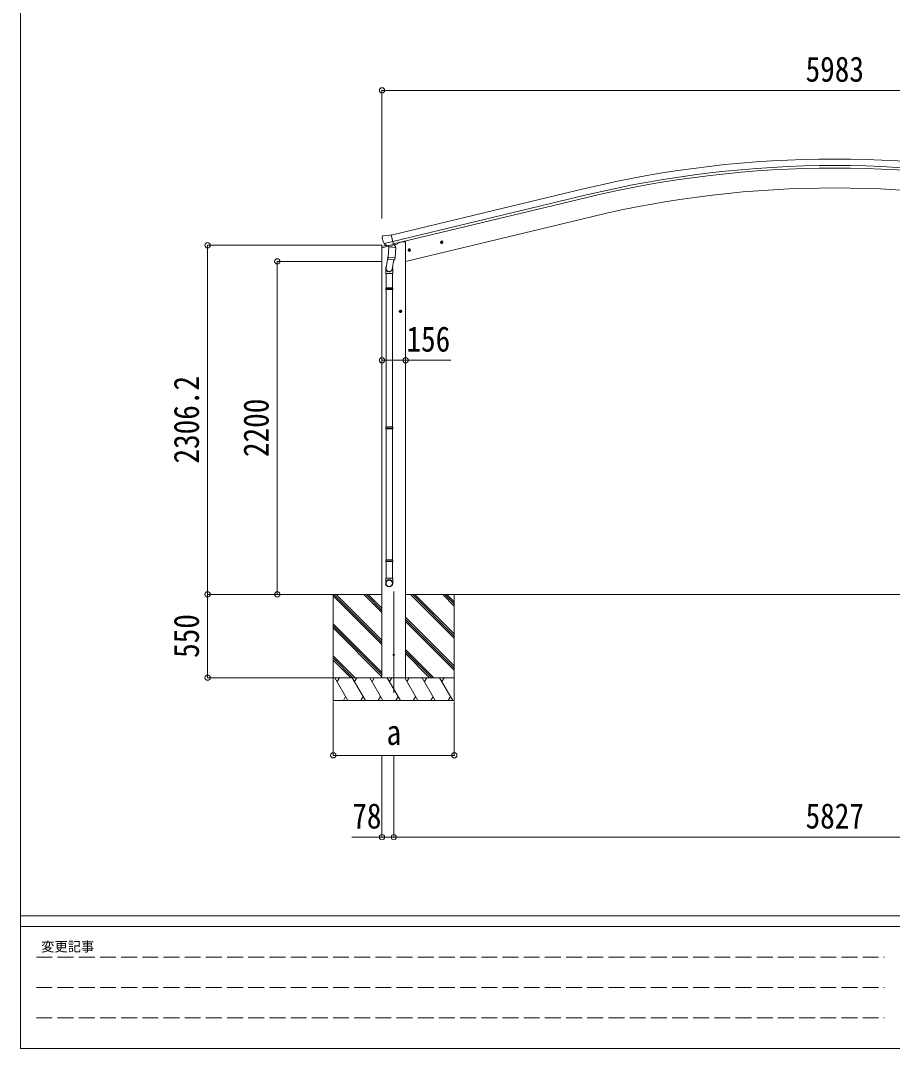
# Model space of a CAD drawing. Units: millimetres at full size, sheet at 1:35. Extents: x -9783 to 9892, y -6828 to 6752.
# Drawn here: x -9783 to -4022, y -6828 to -38 of the extents above; entities that cross this region are included whole.
import ezdxf
from ezdxf.enums import TextEntityAlignment as Align

# ---------------------------------------------------------------- set-up
doc = ezdxf.new("R2010")
doc.units = ezdxf.units.MM
doc.header["$LTSCALE"] = 35
doc.header["$PDMODE"] = 32
doc.header["$PDSIZE"] = 35
doc.linetypes.add('DASHED3', pattern=[4, 3, -1])
for name, color, linetype, lineweight in [('0-0_0', 7, 'Continuous', 9), ('0-1_本体', 4, 'Continuous', 9), ('0-2_部品', 7, 'Continuous', 9), ('0-8_PARTS2', 2, 'Continuous', 9), ('0-A_寸法', 6, 'Continuous', 9), ('F-0_240', 7, 'Continuous', 9)]:
    doc.layers.add(name, color=color, linetype=linetype, lineweight=lineweight)
doc.styles.add('ＭＳ ゴシック', font='')
doc.styles.get('ＭＳ ゴシック').set_extended_font_data('MS Gothic')

msp = doc.modelspace()

# ---------------------------------------------------------------- linework, layer by layer
at = {"layer": '0-0_0'}
for p, q in [((-7394.78, -3828.89), (-8036.28, -3828.89)), ((-7716.78, -3828.88), (-7716.78, -4528.88)), ((-7394.78, -4160.39), (-7716.78, -3838.39)), ((-7394.78, -4146.25), (-7712.14, -3828.89)), ((-7394.78, -4132.1), (-7698, -3828.89)), ((-7394.78, -3948.26), (-7514.16, -3828.88)), ((-7394.78, -3934.11), (-7500.02, -3828.88)), ((-7394.78, -3919.97), (-7485.88, -3828.88)), ((-7238.73, -3828.89), (-1567.85, -3828.89)), ((-6916.78, -4117.89), (-7205.8, -3828.88)), ((-6916.78, -4103.75), (-7191.65, -3828.88)), ((-6916.78, -4089.6), (-7177.51, -3828.88)), ((-6916.78, -3905.76), (-6993.66, -3828.88)), ((-6916.78, -3891.62), (-6979.52, -3828.88)), ((-6916.78, -3877.47), (-6965.38, -3828.88)), ((-6916.78, -3828.88), (-6916.78, -4528.88)), ((-6916.78, -4301.73), (-7238.78, -3979.74)), ((-6916.78, -4315.88), (-7238.78, -3993.88)), ((-7394.78, -4344.23), (-7716.78, -4022.24)), ((-7394.78, -4358.38), (-7716.78, -4036.38)), ((-7394.78, -4372.52), (-7716.78, -4050.52)), ((-6916.78, -4330.02), (-7238.78, -4008.02)), ((-7051.77, -4378.88), (-7238.78, -4191.87)), ((-7065.92, -4378.88), (-7238.78, -4206.01)), ((-7572.27, -4378.88), (-7716.78, -4234.37)), ((-7586.42, -4378.88), (-7716.78, -4248.51)), ((-7600.56, -4378.88), (-7716.78, -4262.65)), ((-7080.06, -4378.88), (-7238.78, -4220.15)), ((-7716.78, -4378.88), (-6916.78, -4378.88)), ((-7619.89, -4528.88), (-7706.49, -4378.88)), ((-7676.49, -4378.88), (-7691.49, -4404.86)), ((-7504.42, -4528.88), (-7591.02, -4378.88)), ((-7561.02, -4378.88), (-7576.02, -4404.86)), ((-7388.95, -4528.88), (-7475.55, -4378.88)), ((-7460.55, -4404.86), (-7445.55, -4378.88)), ((-7394.53, -4378.89), (-7239.03, -4378.89)), ((-7273.48, -4528.88), (-7360.08, -4378.88)), ((-7345.08, -4404.86), (-7330.08, -4378.88)), ((-7158.01, -4528.88), (-7244.61, -4378.88)), ((-7229.61, -4404.86), (-7214.61, -4378.88)), ((-7042.54, -4528.88), (-7129.14, -4378.88)), ((-7114.14, -4404.86), (-7099.14, -4378.88)), ((-6927.07, -4528.88), (-7013.67, -4378.88)), ((-6998.67, -4404.86), (-6983.67, -4378.88)), ((-6916.78, -4528.88), (-7716.78, -4528.88)), ((-7634.89, -4502.9), (-7649.89, -4528.88)), ((-7519.42, -4502.9), (-7534.42, -4528.88)), ((-7403.95, -4502.9), (-7418.95, -4528.88)), ((-7288.48, -4502.9), (-7303.48, -4528.88)), ((-7173.01, -4502.9), (-7188.01, -4528.88)), ((-7057.54, -4502.9), (-7072.54, -4528.88)), ((-6942.07, -4502.9), (-6957.07, -4528.88))]:
    msp.add_line(p, q, dxfattribs=at)
at = {"layer": '0-1_本体'}
for p, q in [((-7333.6, -1455.15), (-6054.45, -1148.07)), ((-6044.37, -1190.04), (-7323.52, -1497.13)), ((-7319.59, -1513.49), (-6040.44, -1206.41)), ((-7239.03, -1628.88), (-6009.86, -1333.79)), ((-7394.78, -4378.88), (-7394.78, -1538.7)), ((-7366.21, -1522.36), (-7366.21, -1522.87)), ((-7258.78, -1499.5), (-7292.29, -1507.54)), ((-7238.78, -1499.5), (-7258.78, -1499.5)), ((-7238.78, -4378.88), (-7238.78, -1499.5))]:
    msp.add_line(p, q, dxfattribs=at)
for radius in [7073, 7029.83, 7013, 6882]:
    msp.add_arc((-4403.29, -8025.64), radius, 76.5, 103.5, dxfattribs=at)
at = {"layer": '0-2_部品'}
for p, q in [((-7394.53, -1471.08), (-7394.25, -1472.22)), ((-7390.31, -1462.5), (-7394.16, -1468.79)), ((-7387.21, -1460.25), (-7374.03, -1457.09)), ((-7359.47, -1459.76), (-7372.73, -1457.06)), ((-7359.47, -1459.76), (-7333.54, -1453.54)), ((-6997.79, -1512.46), (-7002.46, -1493.02)), ((-7396.64, -1539.21), (-7353.83, -1528.94)), ((-7396.64, -1532.32), (-7396.64, -1539.21)), ((-7368.14, -1523.11), (-7394.34, -1529.41)), ((-7380.47, -1511.38), (-7322.96, -1497.58)), ((-7363.62, -1526.29), (-7380, -1511.8)), ((-7360.91, -1526.86), (-7353.39, -1525.05)), ((-7360.07, -1526.75), (-7358.54, -1526.39)), ((-7358.54, -1526.39), (-7321.84, -1517.57)), ((-7356.71, -1526.61), (-7356.76, -1527.35)), ((-7356, -1528.39), (-7330.19, -1534.83)), ((-7349.08, -1533.74), (-7353.76, -1600.58)), ((-7303.4, -1536.94), (-7349.08, -1533.74)), ((-7347.31, -1530.56), (-7347.54, -1533.85)), ((-7327.79, -1519.4), (-7328.81, -1534.01)), ((-7321.84, -1517.57), (-7320.31, -1517.21)), ((-7318.76, -1515.1), (-7317.81, -1515.17)), ((-7317.81, -1515.17), (-7304.5, -1530.49)), ((-7314.13, -1519.4), (-7295.92, -1515.03)), ((-7308.07, -1603.77), (-7303.4, -1536.94)), ((-7304.5, -1530.49), (-7304.94, -1536.83)), ((-7292.09, -1507.02), (-7292.09, -1510.17)), ((-7204.32, -1551.76), (-7223.77, -1556.43)), ((-7221.35, -1555.85), (-7219.21, -1548.65)), ((-7216.18, -1561.3), (-7221.35, -1555.85)), ((-7219.21, -1548.65), (-7211.92, -1546.9)), ((-7211.71, -1563.82), (-7216.38, -1544.38)), ((-7211.92, -1546.9), (-7206.75, -1552.35)), ((-6990.4, -1500.41), (-7009.85, -1505.08)), ((-7007.42, -1504.49), (-7005.29, -1497.3)), ((-7002.26, -1509.94), (-7007.42, -1504.49)), ((-7005.29, -1497.3), (-6997.99, -1495.54)), ((-6997.99, -1495.54), (-6992.83, -1500.99)), ((-7352.03, -1575.81), (-7367.94, -1671.98)), ((-7354.62, -1613.05), (-7353.75, -1600.58)), ((-7354.22, -1614.4), (-7354.22, -1614.4)), ((-7308.07, -1603.77), (-7353.76, -1600.58)), ((-7352.77, -1615.18), (-7311.08, -1618.1)), ((-7316.51, -1617.72), (-7327.24, -1681.31)), ((-7308.08, -1603.77), (-7308.97, -1616.47)), ((-7370.09, -1709.14), (-7370.09, -1674.79)), ((-7324.09, -1674.49), (-7324.09, -1709.14)), ((-7324.09, -1709.14), (-7370.09, -1709.14)), ((-7368.09, -1709.14), (-7368.09, -1803.14)), ((-7326.09, -1709.14), (-7326.09, -1803.14)), ((-7370.09, -1805.14), (-7369.09, -1803.14)), ((-7324.09, -1805.14), (-7370.09, -1805.14)), ((-7324.09, -1813.14), (-7370.09, -1813.14)), ((-7325.09, -1803.14), (-7369.09, -1803.14)), ((-7325.09, -1815.14), (-7369.09, -1815.14)), ((-7368.09, -1815.14), (-7368.09, -2722.89)), ((-7326.09, -1815.14), (-7326.09, -2722.89)), ((-7324.09, -1805.14), (-7325.09, -1803.14)), ((-7324.09, -1813.14), (-7325.09, -1815.14)), ((-7324.09, -1805.14), (-7324.09, -1813.14)), ((-7262.58, -1959.01), (-7282.58, -1959.01)), ((-7280.09, -1959.01), (-7276.33, -1952.51)), ((-7276.33, -1965.51), (-7280.09, -1959.01)), ((-7276.33, -1952.51), (-7268.83, -1952.51)), ((-7272.58, -1969.01), (-7272.58, -1949.01)), ((-7268.83, -1952.51), (-7265.08, -1959.01)), ((-7370.09, -2724.89), (-7369.09, -2722.89)), ((-7324.09, -2724.89), (-7370.09, -2724.89)), ((-7324.09, -2732.89), (-7370.09, -2732.89)), ((-7325.09, -2722.89), (-7369.09, -2722.89)), ((-7325.09, -2734.89), (-7369.09, -2734.89)), ((-7368.09, -2734.89), (-7368.09, -3599.52)), ((-7326.09, -2734.89), (-7326.09, -3599.52)), ((-7324.09, -2724.89), (-7325.09, -2722.89)), ((-7324.09, -2732.89), (-7325.09, -2734.89)), ((-7324.09, -2724.89), (-7324.09, -2732.89)), ((-7370.09, -3601.52), (-7369.09, -3599.52)), ((-7324.09, -3601.52), (-7370.09, -3601.52)), ((-7324.09, -3609.52), (-7370.09, -3609.52)), ((-7325.09, -3599.52), (-7369.09, -3599.52)), ((-7325.09, -3611.52), (-7369.09, -3611.52)), ((-7368.09, -3611.52), (-7368.09, -3721.52)), ((-7326.09, -3611.52), (-7326.09, -3721.52)), ((-7324.09, -3601.52), (-7325.09, -3599.52)), ((-7324.09, -3609.52), (-7325.09, -3611.52)), ((-7324.09, -3601.52), (-7324.09, -3609.52)), ((-7370.09, -3755.66), (-7370.09, -3721.52)), ((-7324.09, -3721.52), (-7370.09, -3721.52)), ((-7324.09, -3755.66), (-7324.09, -3721.52))]:
    msp.add_line(p, q, dxfattribs=at)
for points in [[(-7328.11, -1518.99), (-7318.39, -1516.65), (-7333.54, -1453.54)], [(-7380.74, -1510.81), (-7380.16, -1511.65), (-7380, -1511.8)], [(-7328.11, -1518.99), (-7328.34, -1519.14), (-7353.11, -1525.08), (-7353.39, -1525.05)], [(-7206.75, -1552.35), (-7208.88, -1559.54), (-7216.18, -1561.3)], [(-6992.83, -1500.99), (-6994.96, -1508.19), (-7002.26, -1509.94)], [(-7370.09, -1805.14), (-7370.09, -1813.14), (-7369.09, -1815.14)], [(-7265.08, -1959.01), (-7268.83, -1965.51), (-7276.33, -1965.51)], [(-7370.09, -2724.89), (-7370.09, -2732.89), (-7369.09, -2734.89)], [(-7370.09, -3601.52), (-7370.09, -3609.52), (-7369.09, -3611.52)]]:
    msp.add_lwpolyline(points, dxfattribs=at)
for centre, radius in [((-7214.05, -1554.1), 8.5), ((-7214.05, -1554.1), 7.7), ((-7214.05, -1554.1), 6.5), ((-7000.13, -1502.74), 8.5), ((-7000.13, -1502.74), 7.7), ((-7000.13, -1502.74), 6.5), ((-7272.58, -1959.01), 8.5), ((-7272.58, -1959.01), 7.7), ((-7272.58, -1959.01), 6.5)]:
    msp.add_circle(centre, radius, dxfattribs=at)
at = {"layer": '0-2_部品', "color": 4}
msp.add_circle((-7316.78, -4228.89), 4.5, dxfattribs=at)
at = {"layer": '0-2_部品'}
for centre, radius, start, end in [((-7197.44, -1424.98), 202.4, 193.5, 205.09125), ((-7386.04, -1465.11), 5, 103.5, 148.5), ((-7373.33, -1460), 3, 78.5, 103.5), ((-7393.64, -1532.32), 3, 103.5, 180), ((-7360.19, -1526.27), 0.5, 248.23754, 283.5), ((-7357.2, -1526.58), 0.5, 356, 103.5), ((-7355.76, -1527.42), 1, 176, 256), ((-7329.83, -1533.86), 1.03, 250.03897, 351.96569), ((-7327.19, -1519.48), 0.604, 100.59842, 172.20595), ((-7320.43, -1516.72), 0.5, 283.5, 318.76246), ((-7297.09, -1510.17), 5, 283.5, 0), ((-7352.68, -1613.22), 1.95, 175.04017, 217.47766), ((-7352.64, -1613.19), 2, 217.40962, 266), ((-7310.94, -1616.1), 2, 266, 349.46843), ((-7340.09, -1674.79), 30, 177.45142, 180)]:
    msp.add_arc(centre, radius, start, end, dxfattribs=at)
for centre, major_axis, ratio, start_param, end_param in [((-7391.61, -1470.36), (-1.57, -2.57), 0.99628, 4.712389, 5.4996506), ((-7361.63, -1524.04), (-0.73, -2.92), 0.997631, 5.8041905, 6.6006116), ((-7361.58, -1523.81), (2.63, 3.16), 0.650902, 4.0958226, 4.1686332), ((-7361.61, -1523.94), (-0.73, -2.92), 0.997631, 0.3902369, 0.4789948), ((-7347.09, -1674.49), (23, 0), 0.996195, 2.5560258, 6.5663028), ((-7347.09, -1674.49), (21, 0), 0.996195, 2.9349147, 5.9512394), ((-7347.09, -3753.92), (-23, 0), 0.996195, 3.1415927, 6.2831853), ((-7347.09, -3755.66), (-23, 0), 0.996195, 3.1415927, 6.2831853), ((-7347.09, -3755.66), (0, -23.43), 0.981806, 4.712389, 7.8539816)]:
    msp.add_ellipse(centre, major_axis=major_axis, ratio=ratio, start_param=start_param, end_param=end_param, dxfattribs=at)
msp.add_ellipse((-7347.09, -3755.66), major_axis=(21, 0), ratio=0.996195, dxfattribs=at)
at = {"layer": '0-8_PARTS2'}
msp.add_line((-7316.78, -4478.07), (-7316.78, -3809.05), dxfattribs=at)
at = {"layer": '0-8_PARTS2', "color": 6}
for p, q in [((-7394.78, -5432.29), (-7316.78, -5432.29)), ((-7316.78, -5432.29), (-1489.8, -5432.29))]:
    msp.add_line(p, q, dxfattribs=at)
at = {"layer": '0-A_寸法'}
for p, q in [((-7394.78, -499.42), (-7394.78, -1346.54)), ((-7394.78, -499.42), (-1411.8, -499.42)), ((-8547.18, -3828.9), (-8547.18, -1522.68)), ((-8547.18, -1522.68), (-7394.78, -1522.68)), ((-7394.57, -1628.89), (-8086.73, -1628.9)), ((-8086.73, -3828.9), (-8086.73, -1628.9)), ((-7394.78, -2282.27), (-7238.78, -2282.27)), ((-7238.78, -2282.27), (-6938.78, -2282.27)), ((-8547.18, -3828.9), (-7716.78, -3828.9)), ((-8547.18, -4378.88), (-8547.18, -3828.9)), ((-8086.73, -3828.9), (-7410.26, -3828.9)), ((-8547.18, -4378.88), (-7716.78, -4378.88)), ((-7716.78, -4891.91), (-7716.78, -4535.37)), ((-6916.78, -4891.91), (-6916.78, -4535.37)), ((-7716.78, -4891.91), (-6916.78, -4891.91)), ((-7394.78, -5432.29), (-7394.78, -4891.91)), ((-7316.78, -5432.29), (-7316.78, -4891.91)), ((-7394.78, -5432.29), (-7594.78, -5432.29))]:
    msp.add_line(p, q, dxfattribs=at)
for p in [(-7394.78, -499.42), (-8547.18, -1522.68), (-8086.73, -1628.9), (-7394.78, -2282.27), (-7238.78, -2282.27), (-8547.18, -3828.9), (-8086.73, -3828.9), (-8547.18, -4378.88), (-7716.78, -4891.91), (-6916.78, -4891.91), (-7394.78, -5432.29), (-7316.78, -5432.29)]:
    msp.add_point(p, dxfattribs=at)
at = {"layer": 'F-0_240', "color": 5}
for p, q in [((-9783.03, 6751.9), (-9783.03, -6828.1)), ((-9783.03, -5953.1), (9396.97, -5953.1)), ((-9783.03, -6023.1), (6285.75, -6023.1)), ((-9783.03, -6828.1), (9396.97, -6828.1))]:
    msp.add_line(p, q, dxfattribs=at)
at = {"layer": 'F-0_240', "color": 4, "linetype": 'DASHED3'}
for p, q in [((-9678.03, -6224.35), (-4074.25, -6224.35)), ((-9678.03, -6425.6), (-4074.25, -6425.6)), ((-9678.03, -6626.85), (-4074.25, -6626.85))]:
    msp.add_line(p, q, dxfattribs=at)

# ---------------------------------------------------------------- texts
at = {"layer": '0-A_寸法', "color": 7, "style": 'ＭＳ ゴシック', "width": 0.85}
for s, p in [('5983', (-4595.79, -492.42)), ('156', (-7233.16, -2275.27)), ('a', (-7364.91, -4872.91)), ('78', (-7591.03, -5425.29)), ('5827', (-4595.79, -5425.29))]:
    msp.add_text(s, height=166.8, dxfattribs=at).set_placement(p, align=Align.BOTTOM_LEFT)
for s, p in [('2306.2', (-8554.18, -2964.54)), ('2200', (-8093.73, -2921.4)), ('550', (-8554.18, -4248.26))]:
    msp.add_text(s, height=166.8, rotation=90, dxfattribs=at).set_placement(p, align=Align.BOTTOM_LEFT)
at = {"layer": 'F-0_240', "style": 'ＭＳ ゴシック'}
msp.add_text('変更記事', height=64.15, dxfattribs=at).set_placement((-9646.27, -6206.85), align=Align.BOTTOM_LEFT)

doc.saveas('drawing.dxf')
